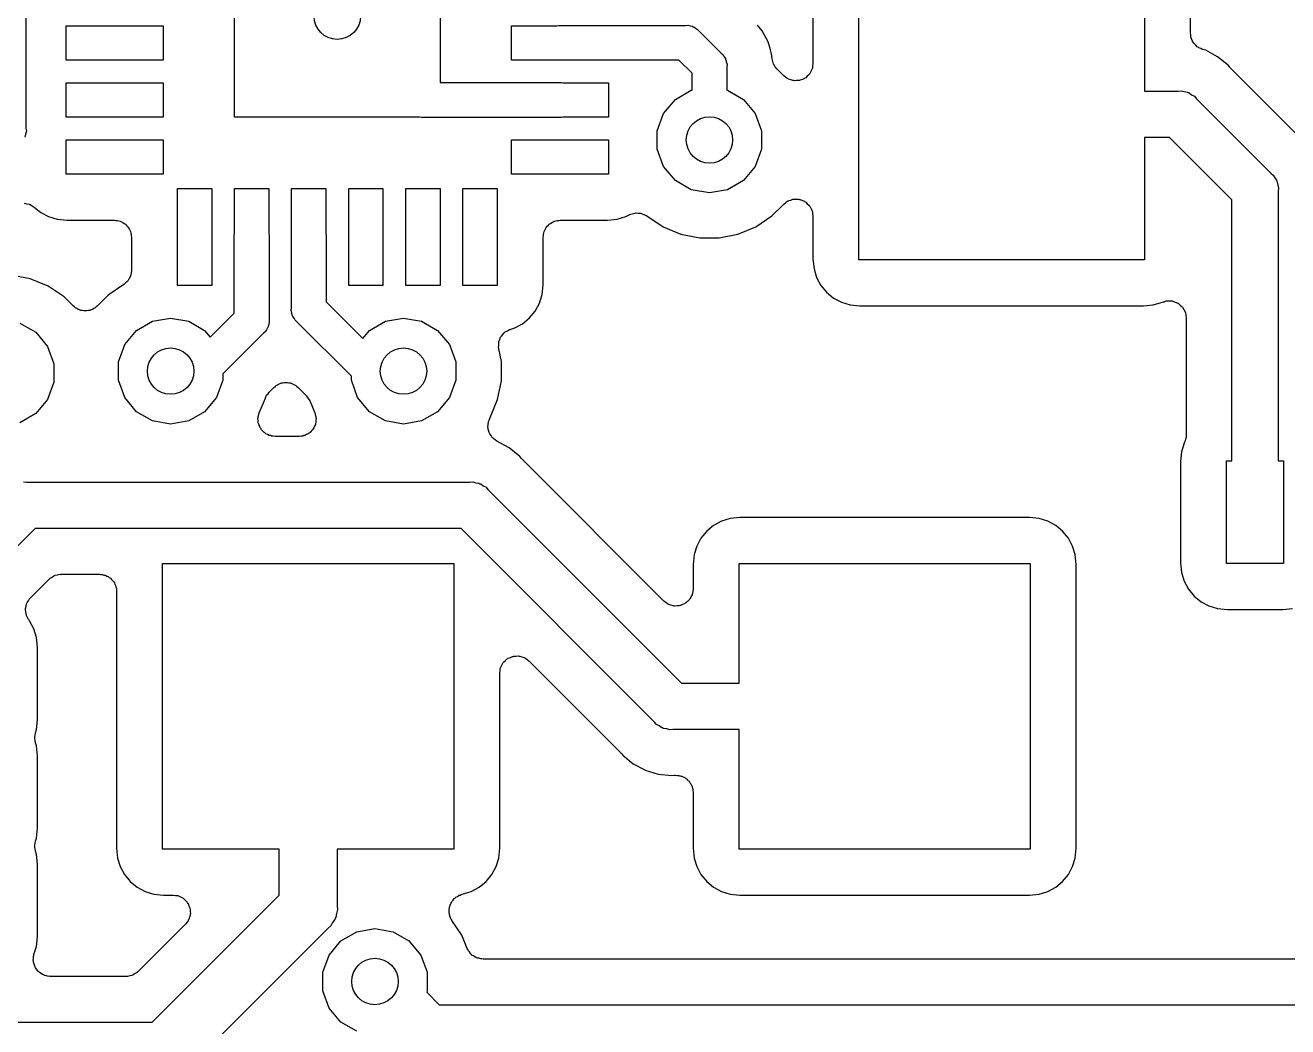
# Model space of a CAD drawing. Extents: x 91 to 190.2, y -113.9 to -59.9.
# Drawn here: x 101.4 to 112.46, y -83.72 to -74.95 of the extents above; entities that cross this region are included whole.
import ezdxf

# ---------------------------------------------------------------- set-up
doc = ezdxf.new("R2010")
doc.units = 0
doc.header["$MEASUREMENT"] = 0
doc.layers.add('BLACK', color=7, linetype='CONTINUOUS')

msp = doc.modelspace()

# ---------------------------------------------------------------- linework, layer by layer
at = {"layer": 'BLACK', "linetype": 'CONTINUOUS'}
for p, q in [((101.403, -71.8989), (101.403, -75.8475)), ((103.23, -75.75), (103.23, -73.95)), ((105.03, -73.95), (105.03, -75.4476)), ((108.297, -74.4574), (108.297, -75.2829)), ((108.7, -77), (108.7, -74.45)), ((111.2, -74.45), (111.2, -75.5218)), ((111.603, -75.013), (111.603, -74.4574)), ((101.755, -75.25), (101.755, -74.95)), ((101.755, -74.95), (102.605, -74.95)), ((102.605, -74.95), (102.605, -75.25)), ((105.655, -75.25), (105.655, -74.95)), ((105.655, -74.95), (106.053, -74.95)), ((106.053, -74.95), (106.067, -74.9476)), ((106.067, -74.9476), (107.18, -74.9476)), ((107.18, -74.9476), (107.2, -74.9458)), ((107.2, -74.9458), (107.22, -74.9511)), ((107.22, -74.9511), (107.24, -74.9546)), ((107.24, -74.9546), (107.245, -74.958)), ((107.245, -74.958), (107.252, -74.9597)), ((107.252, -74.9597), (107.269, -74.9713)), ((107.269, -74.9713), (107.286, -74.9815)), ((107.286, -74.9815), (107.299, -74.9969)), ((107.852, -74.995), (107.811, -74.9452)), ((107.299, -74.9969), (107.493, -75.191)), ((107.903, -75.091), (107.852, -74.995)), ((107.924, -75.1593), (107.903, -75.091)), ((111.606, -75.0299), (111.603, -75.013)), ((111.607, -75.0471), (111.606, -75.0299)), ((111.61, -75.0554), (111.607, -75.0471)), ((111.612, -75.0643), (111.61, -75.0554)), ((111.62, -75.0792), (111.612, -75.0643)), ((111.627, -75.095), (111.62, -75.0792)), ((107.493, -75.191), (107.509, -75.2039)), ((107.509, -75.2039), (107.519, -75.2215)), ((107.934, -75.1951), (107.924, -75.1593)), ((107.939, -75.2382), (107.934, -75.1951)), ((111.633, -75.1016), (111.627, -75.095)), ((111.638, -75.1095), (111.633, -75.1016)), ((111.651, -75.1205), (111.638, -75.1095)), ((111.663, -75.133), (111.651, -75.1205)), ((111.671, -75.1371), (111.663, -75.133)), ((111.678, -75.1429), (111.671, -75.1371)), ((111.694, -75.1488), (111.678, -75.1429)), ((111.709, -75.1566), (111.694, -75.1488)), ((111.737, -75.165), (111.709, -75.1566)), ((111.842, -75.221), (111.737, -75.165)), ((102.605, -75.25), (101.755, -75.25)), ((106.053, -75.25), (105.655, -75.25)), ((106.067, -75.2524), (106.053, -75.25)), ((107.123, -75.2524), (106.067, -75.2524)), ((107.238, -75.3665), (107.123, -75.2524)), ((107.519, -75.2215), (107.53, -75.238)), ((107.53, -75.238), (107.532, -75.2446)), ((107.532, -75.2446), (107.535, -75.2505)), ((107.535, -75.2505), (107.539, -75.2704)), ((107.539, -75.2704), (107.544, -75.2899)), ((107.544, -75.2899), (107.542, -75.3101)), ((107.542, -75.3101), (107.542, -75.5126)), ((107.945, -75.2626), (107.939, -75.2382)), ((107.952, -75.2869), (107.945, -75.2626)), ((107.952, -75.2876), (107.952, -75.2869)), ((107.953, -75.2884), (107.952, -75.2876)), ((107.967, -75.3089), (107.953, -75.2884)), ((107.982, -75.3296), (107.967, -75.3089)), ((108.294, -75.3022), (108.292, -75.3218)), ((108.297, -75.2829), (108.294, -75.3022)), ((111.934, -75.2964), (111.842, -75.221)), ((111.948, -75.3137), (111.934, -75.2964)), ((111.953, -75.3186), (111.948, -75.3137)), ((107.238, -75.5126), (107.238, -75.3665)), ((108.041, -75.389), (107.982, -75.3296)), ((108.057, -75.4002), (108.041, -75.389)), ((108.072, -75.4128), (108.057, -75.4002)), ((108.079, -75.4151), (108.072, -75.4128)), ((108.084, -75.4189), (108.079, -75.4151)), ((108.103, -75.424), (108.084, -75.4189)), ((108.121, -75.4307), (108.103, -75.424)), ((108.204, -75.4196), (108.186, -75.4278)), ((108.222, -75.4128), (108.204, -75.4196)), ((108.227, -75.4086), (108.222, -75.4128)), ((108.233, -75.4058), (108.227, -75.4086)), ((108.247, -75.392), (108.233, -75.4058)), ((108.262, -75.3794), (108.247, -75.392)), ((108.266, -75.3736), (108.262, -75.3794)), ((108.27, -75.369), (108.266, -75.3736)), ((108.278, -75.3512), (108.27, -75.369)), ((108.288, -75.3342), (108.278, -75.3512)), ((108.289, -75.3277), (108.288, -75.3342)), ((108.292, -75.3218), (108.289, -75.3277)), ((111.958, -75.3246), (111.953, -75.3186)), ((112.57, -75.9373), (111.958, -75.3246)), ((101.755, -75.75), (101.755, -75.45)), ((101.755, -75.45), (102.605, -75.45)), ((102.605, -75.45), (102.605, -75.75)), ((105.03, -75.4476), (106.093, -75.4476)), ((106.093, -75.4476), (106.107, -75.45)), ((106.107, -75.45), (106.505, -75.45)), ((106.505, -75.45), (106.505, -75.75)), ((107.092, -75.5944), (107.231, -75.5137)), ((107.231, -75.5137), (107.238, -75.5126)), ((107.542, -75.5126), (107.549, -75.5137)), ((107.549, -75.5137), (107.688, -75.5944)), ((108.128, -75.4307), (108.121, -75.4307)), ((108.134, -75.4324), (108.128, -75.4307)), ((108.154, -75.4307), (108.134, -75.4324)), ((108.173, -75.4307), (108.154, -75.4307)), ((108.18, -75.4284), (108.173, -75.4307)), ((108.186, -75.4278), (108.18, -75.4284)), ((111.2, -75.5218), (111.496, -75.5218)), ((111.496, -75.5218), (111.523, -75.5195)), ((111.523, -75.5195), (111.549, -75.5264)), ((111.549, -75.5264), (111.576, -75.5311)), ((111.576, -75.5311), (111.583, -75.5356)), ((111.583, -75.5356), (111.592, -75.538)), ((106.988, -75.7179), (107.092, -75.5944)), ((107.688, -75.5944), (107.792, -75.7179)), ((111.592, -75.538), (111.614, -75.5535)), ((111.614, -75.5535), (111.638, -75.5669)), ((111.638, -75.5669), (111.655, -75.5876)), ((111.655, -75.5876), (112.307, -76.24)), ((102.605, -75.75), (101.755, -75.75)), ((104.851, -75.75), (103.23, -75.75)), ((104.867, -75.7542), (104.851, -75.75)), ((104.887, -75.7524), (104.867, -75.7542)), ((106.093, -75.7524), (104.887, -75.7524)), ((106.107, -75.75), (106.093, -75.7524)), ((106.505, -75.75), (106.107, -75.75)), ((106.933, -75.8694), (106.988, -75.7179)), ((107.792, -75.7179), (107.847, -75.8694)), ((101.403, -75.8475), (101.406, -75.8744)), ((101.399, -75.9004), (101.394, -75.927)), ((101.406, -75.8744), (101.399, -75.9004)), ((101.755, -76.25), (101.755, -75.95)), ((101.755, -75.95), (102.605, -75.95)), ((102.605, -75.95), (102.605, -76.25)), ((105.655, -76.25), (105.655, -75.95)), ((105.655, -75.95), (106.505, -75.95)), ((106.505, -75.95), (106.505, -76.25)), ((106.933, -76.0306), (106.933, -75.8694)), ((107.847, -75.8694), (107.847, -76.0306)), ((111.421, -75.9282), (111.2, -75.9282)), ((111.2, -75.9282), (111.2, -77)), ((111.967, -76.4742), (111.421, -75.9282)), ((106.988, -76.1821), (106.933, -76.0306)), ((107.847, -76.0306), (107.792, -76.1821)), ((107.092, -76.3056), (106.988, -76.1821)), ((107.792, -76.1821), (107.688, -76.3056)), ((102.605, -76.25), (101.755, -76.25)), ((106.505, -76.25), (105.655, -76.25)), ((107.231, -76.3863), (107.092, -76.3056)), ((107.688, -76.3056), (107.549, -76.3863)), ((112.307, -76.24), (112.328, -76.2574)), ((112.328, -76.2574), (112.342, -76.2807)), ((112.342, -76.2807), (112.357, -76.3028)), ((112.357, -76.3028), (112.359, -76.3116)), ((102.73, -77.225), (102.73, -76.375)), ((102.73, -76.375), (103.03, -76.375)), ((103.03, -76.375), (103.03, -77.225)), ((103.23, -76.7731), (103.23, -76.375)), ((103.23, -76.375), (103.53, -76.375)), ((103.53, -76.375), (103.53, -76.7731)), ((103.73, -76.7731), (103.73, -76.375)), ((103.73, -76.375), (104.03, -76.375)), ((104.03, -76.375), (104.03, -76.7731)), ((104.23, -77.225), (104.23, -76.375)), ((104.23, -76.375), (104.53, -76.375)), ((104.53, -76.375), (104.53, -77.225)), ((104.73, -77.225), (104.73, -76.375)), ((104.73, -76.375), (105.03, -76.375)), ((105.03, -76.375), (105.03, -77.225)), ((105.23, -77.225), (105.23, -76.375)), ((105.23, -76.375), (105.53, -76.375)), ((105.53, -76.375), (105.53, -77.225)), ((107.39, -76.4143), (107.231, -76.3863)), ((107.549, -76.3863), (107.39, -76.4143)), ((112.359, -76.3116), (112.364, -76.3194)), ((112.364, -76.3194), (112.369, -76.346)), ((112.369, -76.346), (112.376, -76.372)), ((112.376, -76.372), (112.373, -76.3989)), ((112.373, -76.3989), (112.373, -78.76)), ((101.388, -76.5042), (101.409, -76.509)), ((101.409, -76.509), (101.43, -76.5125)), ((101.43, -76.5125), (101.434, -76.5149)), ((101.434, -76.5149), (101.439, -76.5161)), ((101.439, -76.5161), (101.457, -76.5276)), ((101.457, -76.5276), (101.475, -76.5381)), ((107.936, -76.6158), (108.041, -76.511)), ((108.041, -76.511), (108.057, -76.4997)), ((108.057, -76.4997), (108.072, -76.4872)), ((108.072, -76.4872), (108.079, -76.4849)), ((108.079, -76.4849), (108.084, -76.4811)), ((108.084, -76.4811), (108.103, -76.476)), ((108.103, -76.476), (108.121, -76.4693)), ((108.121, -76.4693), (108.128, -76.4693)), ((108.128, -76.4693), (108.134, -76.4676)), ((108.134, -76.4676), (108.154, -76.4693)), ((108.154, -76.4693), (108.173, -76.4693)), ((108.173, -76.4693), (108.18, -76.4716)), ((108.18, -76.4716), (108.186, -76.4722)), ((108.186, -76.4722), (108.204, -76.4804)), ((108.204, -76.4804), (108.222, -76.4872)), ((108.222, -76.4872), (108.227, -76.4914)), ((108.227, -76.4914), (108.233, -76.4942)), ((108.233, -76.4942), (108.247, -76.508)), ((108.247, -76.508), (108.262, -76.5206)), ((108.262, -76.5206), (108.266, -76.5264)), ((108.266, -76.5264), (108.27, -76.531)), ((108.27, -76.531), (108.278, -76.5488)), ((111.967, -78.76), (111.967, -76.4742)), ((101.475, -76.5381), (101.532, -76.5842)), ((101.532, -76.5842), (101.601, -76.6213)), ((101.601, -76.6213), (101.677, -76.6442)), ((106.583, -76.6442), (106.659, -76.6213)), ((106.659, -76.6213), (106.687, -76.6064)), ((106.687, -76.6064), (106.689, -76.6056)), ((106.689, -76.6056), (106.691, -76.6042)), ((106.691, -76.6042), (106.714, -76.5975)), ((106.714, -76.5975), (106.736, -76.5902)), ((106.736, -76.5902), (106.739, -76.5903)), ((106.739, -76.5903), (106.741, -76.5896)), ((106.741, -76.5896), (106.765, -76.5911)), ((106.765, -76.5911), (106.788, -76.5919)), ((106.788, -76.5919), (106.791, -76.5928)), ((106.791, -76.5928), (106.793, -76.593)), ((106.793, -76.593), (106.815, -76.6025)), ((106.815, -76.6025), (106.837, -76.6113)), ((106.837, -76.6113), (106.839, -76.613)), ((106.839, -76.613), (106.841, -76.614)), ((106.841, -76.614), (106.984, -76.7096)), ((107.796, -76.7096), (107.936, -76.6158)), ((108.278, -76.5488), (108.288, -76.5658)), ((108.288, -76.5658), (108.289, -76.5723)), ((108.289, -76.5723), (108.292, -76.5782)), ((108.292, -76.5782), (108.294, -76.5978)), ((108.294, -76.5978), (108.297, -76.6171)), ((108.297, -76.6171), (108.297, -76.9926)), ((101.677, -76.6442), (101.762, -76.6527)), ((101.762, -76.6527), (102.177, -76.6527)), ((102.177, -76.6527), (102.19, -76.6549)), ((102.19, -76.6549), (102.203, -76.6549)), ((102.203, -76.6549), (102.216, -76.6594)), ((102.216, -76.6594), (102.229, -76.6617)), ((102.229, -76.6617), (102.24, -76.6683)), ((102.24, -76.6683), (102.252, -76.6728)), ((102.252, -76.6728), (102.262, -76.6812)), ((102.262, -76.6812), (102.274, -76.6878)), ((102.274, -76.6878), (102.282, -76.6978)), ((102.282, -76.6978), (102.292, -76.7062)), ((102.292, -76.7062), (102.299, -76.7176)), ((102.299, -76.7176), (102.307, -76.7277)), ((102.307, -76.7277), (102.312, -76.74)), ((102.312, -76.74), (102.318, -76.7514)), ((102.318, -76.7514), (102.321, -76.7643)), ((105.939, -76.7643), (105.942, -76.7514)), ((105.942, -76.7514), (105.948, -76.74)), ((105.948, -76.74), (105.953, -76.7277)), ((105.953, -76.7277), (105.961, -76.7176)), ((105.961, -76.7176), (105.968, -76.7062)), ((105.968, -76.7062), (105.978, -76.6978)), ((105.978, -76.6978), (105.986, -76.6878)), ((105.986, -76.6878), (105.998, -76.6812)), ((105.998, -76.6812), (106.008, -76.6728)), ((106.008, -76.6728), (106.02, -76.6683)), ((106.02, -76.6683), (106.031, -76.6617)), ((106.031, -76.6617), (106.044, -76.6594)), ((106.044, -76.6594), (106.057, -76.6549)), ((106.057, -76.6549), (106.07, -76.6549)), ((106.07, -76.6549), (106.083, -76.6527)), ((106.083, -76.6527), (106.498, -76.6527)), ((106.498, -76.6527), (106.583, -76.6442)), ((106.984, -76.7096), (107.14, -76.7743)), ((107.64, -76.7743), (107.796, -76.7096)), ((102.321, -76.7643), (102.325, -76.7766)), ((102.325, -76.7766), (102.325, -76.7897)), ((102.325, -76.7897), (102.327, -76.8027)), ((102.327, -76.8027), (102.327, -77.0922)), ((103.228, -76.7867), (103.23, -76.7731)), ((103.228, -77.4667), (103.228, -76.7867)), ((103.53, -76.7731), (103.532, -76.7867)), ((103.532, -76.7867), (103.532, -77.5231)), ((103.728, -76.7867), (103.73, -76.7731)), ((103.728, -77.4235), (103.728, -76.7867)), ((104.03, -76.7731), (104.032, -76.7867)), ((104.032, -76.7867), (104.032, -77.367)), ((105.933, -76.8027), (105.935, -76.7897)), ((105.933, -77.2176), (105.933, -76.8027)), ((105.935, -76.7766), (105.939, -76.7643)), ((105.935, -76.7897), (105.935, -76.7766)), ((107.14, -76.7743), (107.306, -76.8072)), ((107.306, -76.8072), (107.474, -76.8072)), ((107.474, -76.8072), (107.64, -76.7743)), ((108.297, -76.9926), (108.306, -77.0784)), ((108.306, -77.0784), (108.329, -77.1538)), ((111.2, -77), (108.7, -77)), ((101.44, -77.1657), (101.274, -77.1328)), ((101.596, -77.2304), (101.44, -77.1657)), ((102.292, -77.1887), (102.276, -77.2023)), ((102.295, -77.1844), (102.292, -77.1887)), ((102.298, -77.1809), (102.295, -77.1844)), ((102.308, -77.1619), (102.298, -77.1809)), ((102.318, -77.1435), (102.308, -77.1619)), ((102.319, -77.1387), (102.318, -77.1435)), ((102.321, -77.1342), (102.319, -77.1387)), ((102.324, -77.1131), (102.321, -77.1342)), ((102.327, -77.0922), (102.324, -77.1131)), ((108.329, -77.1538), (108.366, -77.2233)), ((101.736, -77.3242), (101.596, -77.2304)), ((102.261, -77.217), (102.124, -77.3086)), ((102.276, -77.2023), (102.261, -77.217)), ((103.03, -77.225), (102.73, -77.225)), ((104.53, -77.225), (104.23, -77.225)), ((105.03, -77.225), (104.73, -77.225)), ((105.53, -77.225), (105.23, -77.225)), ((105.901, -77.3788), (105.924, -77.3034)), ((105.924, -77.3034), (105.933, -77.2176)), ((108.366, -77.2233), (108.416, -77.2842)), ((108.416, -77.2842), (108.477, -77.3342)), ((101.816, -77.4039), (101.736, -77.3242)), ((101.827, -77.4114), (101.816, -77.4039)), ((101.836, -77.4207), (101.827, -77.4114)), ((102.018, -77.4114), (102.008, -77.4207)), ((102.028, -77.4039), (102.018, -77.4114)), ((102.124, -77.3086), (102.028, -77.4039)), ((104.032, -77.367), (104.353, -77.688)), ((105.864, -77.4483), (105.901, -77.3788)), ((108.477, -77.3342), (108.546, -77.3713)), ((108.546, -77.3713), (108.622, -77.3942)), ((108.622, -77.3942), (108.707, -77.4027)), ((108.707, -77.4027), (111.193, -77.4027)), ((111.193, -77.4027), (111.278, -77.3942)), ((111.278, -77.3942), (111.368, -77.3671)), ((111.368, -77.3671), (111.373, -77.3664)), ((111.373, -77.3664), (111.391, -77.36)), ((111.391, -77.36), (111.393, -77.36)), ((111.393, -77.36), (111.396, -77.3593)), ((111.396, -77.3593), (111.419, -77.36)), ((111.419, -77.36), (111.443, -77.36)), ((111.443, -77.36), (111.445, -77.3609)), ((111.445, -77.3609), (111.448, -77.361)), ((111.448, -77.361), (111.47, -77.3698)), ((111.47, -77.3698), (111.492, -77.3779)), ((111.492, -77.3779), (111.494, -77.3795)), ((111.494, -77.3795), (111.496, -77.3804)), ((111.496, -77.3804), (111.514, -77.3961)), ((111.514, -77.3961), (111.532, -77.4113)), ((111.532, -77.4113), (111.533, -77.4135)), ((111.533, -77.4135), (111.535, -77.4152)), ((111.535, -77.4152), (111.546, -77.436)), ((101.848, -77.4262), (101.836, -77.4207)), ((101.859, -77.4338), (101.848, -77.4262)), ((101.871, -77.4371), (101.859, -77.4338)), ((101.883, -77.4427), (101.871, -77.4371)), ((101.896, -77.4438), (101.883, -77.4427)), ((101.909, -77.4472), (101.896, -77.4438)), ((101.922, -77.4461), (101.909, -77.4472)), ((101.935, -77.4472), (101.922, -77.4461)), ((101.948, -77.4438), (101.935, -77.4472)), ((101.961, -77.4427), (101.948, -77.4438)), ((101.973, -77.4371), (101.961, -77.4427)), ((101.986, -77.4338), (101.973, -77.4371)), ((101.996, -77.4262), (101.986, -77.4338)), ((102.008, -77.4207), (101.996, -77.4262)), ((102.511, -77.5381), (102.67, -77.5101)), ((102.67, -77.5101), (102.829, -77.5381)), ((103.017, -77.677), (103.228, -77.4667)), ((103.532, -77.5231), (103.534, -77.5433)), ((103.726, -77.4436), (103.728, -77.4235)), ((103.731, -77.4631), (103.726, -77.4436)), ((103.735, -77.483), (103.731, -77.4631)), ((103.738, -77.4889), (103.735, -77.483)), ((103.74, -77.4955), (103.738, -77.4889)), ((103.751, -77.5121), (103.74, -77.4955)), ((103.761, -77.5296), (103.751, -77.5121)), ((104.551, -77.5381), (104.71, -77.5101)), ((104.71, -77.5101), (104.869, -77.5381)), ((105.753, -77.5592), (105.814, -77.5092)), ((105.814, -77.5092), (105.864, -77.4483)), ((111.546, -77.436), (111.558, -77.4565)), ((111.558, -77.4565), (111.558, -77.4589)), ((111.558, -77.4589), (111.559, -77.4611)), ((111.559, -77.4611), (111.563, -77.4845)), ((111.563, -77.4845), (111.567, -77.5078)), ((111.567, -77.5078), (111.567, -78.5347)), ((101.349, -77.5537), (101.488, -77.6344)), ((101.488, -77.6344), (101.592, -77.7579)), ((102.268, -77.7423), (102.372, -77.6188)), ((102.372, -77.6188), (102.511, -77.5381)), ((102.829, -77.5381), (102.968, -77.6188)), ((102.968, -77.6188), (103.017, -77.677)), ((103.499, -77.6293), (103.483, -77.6423)), ((103.509, -77.6118), (103.499, -77.6293)), ((103.52, -77.5952), (103.509, -77.6118)), ((103.522, -77.5886), (103.52, -77.5952)), ((103.525, -77.5827), (103.522, -77.5886)), ((103.529, -77.5628), (103.525, -77.5827)), ((103.534, -77.5433), (103.529, -77.5628)), ((103.777, -77.5426), (103.761, -77.5296)), ((104.253, -78.0184), (103.777, -77.5426)), ((104.353, -77.688), (104.412, -77.6188)), ((104.412, -77.6188), (104.551, -77.5381)), ((104.869, -77.5381), (105.008, -77.6188)), ((105.008, -77.6188), (105.112, -77.7423)), ((105.593, -77.6377), (105.598, -77.6347)), ((105.598, -77.6347), (105.602, -77.6305)), ((105.602, -77.6305), (105.621, -77.6213)), ((105.621, -77.6213), (105.638, -77.6107)), ((105.638, -77.6107), (105.644, -77.6096)), ((105.644, -77.6096), (105.649, -77.6069)), ((105.649, -77.6069), (105.684, -77.5963)), ((105.684, -77.5963), (105.753, -77.5592)), ((102.213, -77.8938), (102.268, -77.7423)), ((103.483, -77.6423), (103.127, -77.9981)), ((105.112, -77.7423), (105.167, -77.8938)), ((105.543, -77.7684), (105.545, -77.7481)), ((105.544, -77.7277), (105.546, -77.7222)), ((105.545, -77.7481), (105.544, -77.7277)), ((105.546, -77.7164), (105.554, -77.6977)), ((105.546, -77.7222), (105.546, -77.7164)), ((105.554, -77.6977), (105.561, -77.6783)), ((105.561, -77.6783), (105.564, -77.6738)), ((105.564, -77.6738), (105.567, -77.6685)), ((105.567, -77.6685), (105.581, -77.6536)), ((105.581, -77.6536), (105.593, -77.6377)), ((101.592, -77.7579), (101.647, -77.9094)), ((105.545, -77.774), (105.543, -77.7684)), ((105.545, -77.7798), (105.545, -77.774)), ((105.567, -77.89), (105.545, -77.7798)), ((101.647, -77.9094), (101.647, -78.0706)), ((102.213, -78.055), (102.213, -77.8938)), ((105.167, -77.8938), (105.167, -78.055)), ((105.567, -78.0588), (105.567, -77.89)), ((101.647, -78.0706), (101.592, -78.2221)), ((102.268, -78.2065), (102.213, -78.055)), ((103.127, -78.055), (103.072, -78.2065)), ((103.127, -77.9981), (103.127, -78.055)), ((103.629, -78.084), (103.641, -78.0784)), ((103.641, -78.0784), (103.654, -78.0773)), ((103.654, -78.0773), (103.667, -78.0739)), ((103.667, -78.0739), (103.68, -78.075)), ((103.68, -78.075), (103.693, -78.0739)), ((103.693, -78.0739), (103.706, -78.0773)), ((103.706, -78.0773), (103.719, -78.0784)), ((103.719, -78.0784), (103.731, -78.084)), ((104.253, -78.055), (104.253, -78.0184)), ((104.308, -78.2065), (104.253, -78.055)), ((105.167, -78.055), (105.112, -78.2065)), ((105.534, -78.2244), (105.567, -78.0588)), ((103.508, -78.1936), (103.511, -78.1859)), ((103.511, -78.1859), (103.523, -78.1724)), ((103.523, -78.1724), (103.533, -78.1577)), ((103.533, -78.1577), (103.574, -78.1172)), ((103.574, -78.1172), (103.585, -78.1097)), ((103.585, -78.1097), (103.594, -78.1004)), ((103.594, -78.1004), (103.606, -78.0949)), ((103.606, -78.0949), (103.616, -78.0874)), ((103.616, -78.0874), (103.629, -78.084)), ((103.731, -78.084), (103.743, -78.0874)), ((103.743, -78.0874), (103.754, -78.0949)), ((103.754, -78.0949), (103.766, -78.1004)), ((103.766, -78.1004), (103.775, -78.1097)), ((103.775, -78.1097), (103.786, -78.1172)), ((103.786, -78.1172), (103.859, -78.1908)), ((101.592, -78.2221), (101.488, -78.3456)), ((102.372, -78.33), (102.268, -78.2065)), ((103.072, -78.2065), (102.968, -78.33)), ((103.447, -78.3394), (103.5, -78.2108)), ((103.5, -78.2108), (103.501, -78.2088)), ((103.501, -78.2088), (103.503, -78.2004)), ((103.503, -78.2004), (103.508, -78.1936)), ((103.859, -78.1908), (103.861, -78.1935)), ((103.861, -78.1935), (103.864, -78.1955)), ((103.864, -78.1955), (103.876, -78.2147)), ((103.876, -78.2147), (103.889, -78.2334)), ((103.889, -78.2334), (103.89, -78.2366)), ((103.89, -78.2366), (103.892, -78.2394)), ((103.892, -78.2394), (103.933, -78.3394)), ((104.412, -78.33), (104.308, -78.2065)), ((105.112, -78.2065), (105.008, -78.33)), ((105.464, -78.3941), (105.534, -78.2244)), ((101.488, -78.3456), (101.349, -78.4263)), ((102.511, -78.4107), (102.372, -78.33)), ((102.67, -78.4387), (102.511, -78.4107)), ((102.829, -78.4107), (102.67, -78.4387)), ((102.968, -78.33), (102.829, -78.4107)), ((103.435, -78.3903), (103.438, -78.3806)), ((103.438, -78.4065), (103.435, -78.3903)), ((103.438, -78.3708), (103.443, -78.3554)), ((103.438, -78.3806), (103.438, -78.3708)), ((103.438, -78.4228), (103.438, -78.4065)), ((103.443, -78.3554), (103.447, -78.3394)), ((103.933, -78.3394), (103.937, -78.3554)), ((103.937, -78.3554), (103.942, -78.3708)), ((103.942, -78.3708), (103.942, -78.3806)), ((103.942, -78.3806), (103.945, -78.3903)), ((103.945, -78.3903), (103.942, -78.4065)), ((103.942, -78.4065), (103.942, -78.4228)), ((104.551, -78.4107), (104.412, -78.33)), ((104.71, -78.4387), (104.551, -78.4107)), ((104.869, -78.4107), (104.71, -78.4387)), ((105.008, -78.33), (104.869, -78.4107)), ((105.456, -78.4151), (105.457, -78.4094)), ((105.457, -78.4094), (105.463, -78.3978)), ((105.463, -78.3978), (105.464, -78.3941)), ((103.441, -78.4321), (103.438, -78.4228)), ((103.442, -78.4419), (103.441, -78.4321)), ((103.45, -78.4564), (103.442, -78.4419)), ((103.455, -78.4718), (103.45, -78.4564)), ((103.462, -78.4794), (103.455, -78.4718)), ((103.466, -78.4881), (103.462, -78.4794)), ((103.478, -78.4992), (103.466, -78.4881)), ((103.489, -78.5117), (103.478, -78.4992)), ((103.497, -78.5166), (103.489, -78.5117)), ((103.505, -78.5233), (103.497, -78.5166)), ((103.883, -78.5166), (103.875, -78.5233)), ((103.891, -78.5117), (103.883, -78.5166)), ((103.902, -78.4992), (103.891, -78.5117)), ((103.914, -78.4881), (103.902, -78.4992)), ((103.918, -78.4794), (103.914, -78.4881)), ((103.925, -78.4718), (103.918, -78.4794)), ((103.93, -78.4564), (103.925, -78.4718)), ((103.938, -78.4419), (103.93, -78.4564)), ((103.939, -78.4321), (103.938, -78.4419)), ((103.942, -78.4228), (103.939, -78.4321)), ((105.45, -78.461), (105.452, -78.4408)), ((105.451, -78.4666), (105.45, -78.461)), ((105.45, -78.4724), (105.451, -78.4666)), ((105.456, -78.492), (105.45, -78.4724)), ((105.452, -78.4408), (105.454, -78.4204)), ((105.454, -78.4204), (105.456, -78.4151)), ((105.46, -78.5119), (105.456, -78.492)), ((105.463, -78.5168), (105.46, -78.5119)), ((105.465, -78.5224), (105.463, -78.5168)), ((105.477, -78.5388), (105.465, -78.5224)), ((103.52, -78.5296), (103.505, -78.5233)), ((103.534, -78.5378), (103.52, -78.5296)), ((103.544, -78.5395), (103.534, -78.5378)), ((103.553, -78.5432), (103.544, -78.5395)), ((103.569, -78.544), (103.553, -78.5432)), ((103.585, -78.5468), (103.569, -78.544)), ((103.795, -78.5468), (103.585, -78.5468)), ((103.811, -78.544), (103.795, -78.5468)), ((103.827, -78.5432), (103.811, -78.544)), ((103.836, -78.5395), (103.827, -78.5432)), ((103.846, -78.5378), (103.836, -78.5395)), ((103.86, -78.5296), (103.846, -78.5378)), ((103.875, -78.5233), (103.86, -78.5296)), ((105.488, -78.5562), (105.477, -78.5388)), ((105.492, -78.5597), (105.488, -78.5562)), ((105.496, -78.5644), (105.492, -78.5597)), ((105.513, -78.5757), (105.496, -78.5644)), ((105.529, -78.5883), (105.513, -78.5757)), ((105.637, -78.646), (105.529, -78.5883)), ((111.549, -78.6062), (111.526, -78.6816)), ((111.552, -78.5952), (111.549, -78.6054)), ((111.549, -78.6054), (111.549, -78.6062)), ((111.558, -78.586), (111.552, -78.5952)), ((111.56, -78.5707), (111.558, -78.586)), ((111.565, -78.5559), (111.56, -78.5707)), ((111.567, -78.5347), (111.565, -78.5452)), ((111.565, -78.5452), (111.565, -78.5559)), ((105.729, -78.7214), (105.637, -78.646)), ((105.743, -78.7387), (105.729, -78.7214)), ((105.748, -78.7436), (105.743, -78.7387)), ((105.753, -78.7496), (105.748, -78.7436)), ((111.526, -78.6816), (111.517, -78.7674)), ((106.991, -79.9882), (105.753, -78.7496)), ((111.517, -78.7674), (111.517, -79.6526)), ((111.92, -79.66), (111.92, -78.76)), ((111.92, -78.76), (111.967, -78.76)), ((112.373, -78.76), (112.42, -78.76)), ((112.42, -78.76), (112.42, -79.66)), ((101.381, -78.9445), (101.407, -78.9468)), ((101.407, -78.9468), (105.291, -78.9468)), ((105.291, -78.9468), (105.318, -78.9445)), ((105.318, -78.9445), (105.344, -78.9514)), ((105.344, -78.9514), (105.371, -78.9561)), ((105.371, -78.9561), (105.378, -78.9606)), ((105.378, -78.9606), (105.387, -78.963)), ((105.387, -78.963), (105.409, -78.9785)), ((105.409, -78.9785), (105.433, -78.9919)), ((105.433, -78.9919), (105.45, -79.0126)), ((105.45, -79.0126), (107.144, -80.7068)), ((107.496, -79.2887), (107.427, -79.3258)), ((107.572, -79.2658), (107.496, -79.2887)), ((107.657, -79.2573), (107.572, -79.2658)), ((110.193, -79.2573), (107.657, -79.2573)), ((110.278, -79.2658), (110.193, -79.2573)), ((110.354, -79.2887), (110.278, -79.2658)), ((110.423, -79.3258), (110.354, -79.2887)), ((101.483, -79.3532), (100.773, -80.0628)), ((105.216, -79.3532), (101.483, -79.3532)), ((106.91, -81.0474), (105.216, -79.3532)), ((107.366, -79.3758), (107.316, -79.4367)), ((107.427, -79.3258), (107.366, -79.3758)), ((110.484, -79.3758), (110.423, -79.3258)), ((110.534, -79.4367), (110.484, -79.3758)), ((107.279, -79.5062), (107.256, -79.5816)), ((107.316, -79.4367), (107.279, -79.5062)), ((110.571, -79.5062), (110.534, -79.4367)), ((110.594, -79.5816), (110.571, -79.5062)), ((107.256, -79.5816), (107.247, -79.6674)), ((110.603, -79.6674), (110.594, -79.5816)), ((102.6, -82.16), (102.6, -79.66)), ((102.6, -79.66), (105.15, -79.66)), ((105.15, -79.66), (105.15, -82.16)), ((107.247, -79.6674), (107.247, -79.8822)), ((107.65, -80.7068), (107.65, -79.66)), ((107.65, -79.66), (110.2, -79.66)), ((110.2, -79.66), (110.2, -82.16)), ((110.603, -82.1526), (110.603, -79.6674)), ((111.517, -79.6526), (111.526, -79.7384)), ((111.526, -79.7384), (111.549, -79.8138)), ((112.42, -79.66), (111.92, -79.66)), ((101.443, -79.9589), (101.605, -79.7971)), ((101.605, -79.7971), (101.61, -79.7933)), ((101.61, -79.7933), (101.614, -79.7883)), ((101.614, -79.7883), (101.631, -79.7785)), ((101.631, -79.7785), (101.647, -79.7673)), ((101.647, -79.7673), (101.654, -79.7655)), ((101.654, -79.7655), (101.659, -79.7622)), ((101.659, -79.7622), (101.679, -79.7588)), ((101.679, -79.7588), (101.698, -79.7538)), ((101.698, -79.7538), (101.704, -79.7543)), ((101.704, -79.7543), (101.711, -79.7532)), ((101.711, -79.7532), (102.047, -79.7532)), ((102.047, -79.7532), (102.06, -79.7555)), ((102.06, -79.7555), (102.073, -79.7555)), ((102.073, -79.7555), (102.086, -79.76)), ((102.086, -79.76), (102.099, -79.7622)), ((102.099, -79.7622), (102.11, -79.7688)), ((102.11, -79.7688), (102.122, -79.7733)), ((102.122, -79.7733), (102.132, -79.7817)), ((102.132, -79.7817), (102.144, -79.7883)), ((102.144, -79.7883), (102.152, -79.7983)), ((102.152, -79.7983), (102.162, -79.8068)), ((102.162, -79.8068), (102.169, -79.8181)), ((102.169, -79.8181), (102.177, -79.8282)), ((102.177, -79.8282), (102.182, -79.8405)), ((102.182, -79.8405), (102.188, -79.8519)), ((111.549, -79.8138), (111.586, -79.8833)), ((101.439, -79.9636), (101.443, -79.9589)), ((102.188, -79.8519), (102.191, -79.8648)), ((102.191, -79.8648), (102.195, -79.8772)), ((102.195, -79.8772), (102.195, -79.8903)), ((102.195, -79.8903), (102.197, -79.9032)), ((102.197, -79.9032), (102.197, -82.1526)), ((107.228, -79.9504), (107.22, -79.9682)), ((107.238, -79.9335), (107.228, -79.9504)), ((107.239, -79.927), (107.238, -79.9335)), ((107.242, -79.921), (107.239, -79.927)), ((107.244, -79.9015), (107.242, -79.921)), ((107.247, -79.8822), (107.244, -79.9015)), ((111.586, -79.8833), (111.636, -79.9442)), ((111.636, -79.9442), (111.697, -79.9942)), ((101.399, -80.0519), (101.405, -80.0322)), ((101.4, -80.0576), (101.399, -80.0519)), ((101.399, -80.0633), (101.4, -80.0576)), ((101.402, -80.0834), (101.399, -80.0633)), ((101.405, -80.0322), (101.408, -80.0121)), ((101.408, -80.0121), (101.411, -80.0071)), ((101.411, -80.0071), (101.413, -80.0016)), ((101.413, -80.0016), (101.425, -79.9848)), ((101.425, -79.9848), (101.435, -79.9673)), ((101.435, -79.9673), (101.439, -79.9636)), ((107.007, -79.9995), (106.991, -79.9882)), ((107.022, -80.0121), (107.007, -79.9995)), ((107.029, -80.0143), (107.022, -80.0121)), ((107.034, -80.0181), (107.029, -80.0143)), ((107.053, -80.0232), (107.034, -80.0181)), ((107.071, -80.0299), (107.053, -80.0232)), ((107.078, -80.0299), (107.071, -80.0299)), ((107.084, -80.0316), (107.078, -80.0299)), ((107.104, -80.0299), (107.084, -80.0316)), ((107.123, -80.0299), (107.104, -80.0299)), ((107.13, -80.0276), (107.123, -80.0299)), ((107.136, -80.027), (107.13, -80.0276)), ((107.154, -80.0188), (107.136, -80.027)), ((107.172, -80.0121), (107.154, -80.0188)), ((107.177, -80.0078), (107.172, -80.0121)), ((107.183, -80.005), (107.177, -80.0078)), ((107.197, -79.9912), (107.183, -80.005)), ((107.212, -79.9786), (107.197, -79.9912)), ((107.216, -79.9729), (107.212, -79.9786)), ((107.22, -79.9682), (107.216, -79.9729)), ((111.697, -79.9942), (111.766, -80.0313)), ((111.766, -80.0313), (111.842, -80.0542)), ((111.842, -80.0542), (111.927, -80.0627)), ((111.927, -80.0627), (112.413, -80.0627)), ((112.413, -80.0627), (112.498, -80.0542)), ((101.404, -80.1038), (101.402, -80.0834)), ((101.406, -80.109), (101.404, -80.1038)), ((101.407, -80.1147), (101.406, -80.109)), ((101.417, -80.1325), (101.407, -80.1147)), ((101.426, -80.151), (101.417, -80.1325)), ((101.43, -80.1551), (101.426, -80.151)), ((101.433, -80.1601), (101.43, -80.1551)), ((101.434, -80.1617), (101.433, -80.1601)), ((101.471, -80.2312), (101.434, -80.1617)), ((101.494, -80.3066), (101.471, -80.2312)), ((101.503, -80.3924), (101.494, -80.3066)), ((101.503, -81.0276), (101.503, -80.3924)), ((105.588, -80.5214), (105.603, -80.5088)), ((105.603, -80.5088), (105.617, -80.495)), ((105.617, -80.495), (105.623, -80.4922)), ((105.623, -80.4922), (105.628, -80.4879)), ((105.628, -80.4879), (105.646, -80.4812)), ((105.646, -80.4812), (105.664, -80.473)), ((105.664, -80.473), (105.67, -80.4724)), ((105.67, -80.4724), (105.677, -80.4701)), ((105.677, -80.4701), (105.696, -80.4701)), ((105.696, -80.4701), (105.716, -80.4684)), ((105.716, -80.4684), (105.722, -80.4701)), ((105.722, -80.4701), (105.729, -80.4701)), ((105.729, -80.4701), (105.747, -80.4768)), ((105.747, -80.4768), (105.766, -80.4819)), ((105.766, -80.4819), (105.771, -80.4857)), ((105.771, -80.4857), (105.778, -80.4879)), ((105.778, -80.4879), (105.793, -80.5005)), ((105.793, -80.5005), (105.809, -80.5118)), ((105.809, -80.5118), (106.607, -81.3104)), ((105.553, -80.6178), (105.556, -80.5985)), ((105.553, -82.1526), (105.553, -80.6178)), ((105.556, -80.5985), (105.558, -80.579)), ((105.558, -80.579), (105.561, -80.573)), ((105.561, -80.573), (105.562, -80.5665)), ((105.562, -80.5665), (105.572, -80.5496)), ((105.572, -80.5496), (105.58, -80.5318)), ((105.58, -80.5318), (105.584, -80.5271)), ((105.584, -80.5271), (105.588, -80.5214)), ((107.144, -80.7068), (107.65, -80.7068)), ((101.494, -81.1134), (101.503, -81.0276)), ((106.927, -81.0681), (106.91, -81.0474)), ((101.479, -81.1768), (101.484, -81.1593)), ((101.484, -81.1593), (101.486, -81.1415)), ((101.486, -81.1415), (101.494, -81.1134)), ((106.951, -81.0815), (106.927, -81.0681)), ((106.973, -81.097), (106.951, -81.0815)), ((106.982, -81.0994), (106.973, -81.097)), ((106.989, -81.1039), (106.982, -81.0994)), ((107.016, -81.1086), (106.989, -81.1039)), ((107.042, -81.1155), (107.016, -81.1086)), ((107.069, -81.1132), (107.042, -81.1155)), ((107.65, -81.1132), (107.069, -81.1132)), ((107.65, -82.16), (107.65, -81.1132)), ((101.48, -81.185), (101.479, -81.1768)), ((101.479, -81.1932), (101.48, -81.185)), ((101.484, -81.2107), (101.479, -81.1932)), ((101.486, -81.2285), (101.484, -81.2107)), ((101.494, -81.2566), (101.486, -81.2285)), ((101.503, -81.3424), (101.494, -81.2566)), ((101.503, -81.9776), (101.503, -81.3424)), ((106.607, -81.3104), (106.612, -81.3164)), ((106.612, -81.3164), (106.617, -81.3213)), ((106.617, -81.3213), (106.631, -81.3386)), ((106.631, -81.3386), (106.723, -81.414)), ((106.723, -81.414), (106.823, -81.4672)), ((106.823, -81.4672), (106.828, -81.47)), ((106.828, -81.47), (106.942, -81.5045)), ((106.942, -81.5045), (107.06, -81.5161)), ((107.06, -81.5161), (107.082, -81.5139)), ((107.082, -81.5139), (107.09, -81.5145)), ((107.09, -81.5145), (107.097, -81.5132)), ((107.097, -81.5132), (107.097, -81.5132)), ((107.097, -81.5132), (107.11, -81.5155)), ((107.11, -81.5155), (107.123, -81.5155)), ((107.123, -81.5155), (107.129, -81.5175)), ((107.129, -81.5175), (107.134, -81.5179)), ((107.134, -81.5179), (107.141, -81.5209)), ((107.141, -81.5209), (107.149, -81.5222)), ((107.149, -81.5222), (107.16, -81.5288)), ((107.16, -81.5288), (107.172, -81.5333)), ((107.172, -81.5333), (107.177, -81.5373)), ((107.177, -81.5373), (107.182, -81.5394)), ((107.182, -81.5394), (107.186, -81.5441)), ((107.186, -81.5441), (107.194, -81.5483)), ((107.194, -81.5483), (107.202, -81.5583)), ((107.202, -81.5583), (107.212, -81.5668)), ((107.212, -81.5668), (107.216, -81.5726)), ((107.216, -81.5726), (107.219, -81.5758)), ((107.219, -81.5758), (107.222, -81.5816)), ((107.222, -81.5816), (107.227, -81.5882)), ((107.227, -81.5882), (107.232, -81.6005)), ((107.232, -81.6005), (107.238, -81.6119)), ((107.238, -81.6119), (107.239, -81.6187)), ((107.239, -81.6187), (107.241, -81.6228)), ((107.241, -81.6228), (107.242, -81.6289)), ((107.242, -81.6289), (107.245, -81.6372)), ((107.245, -81.6372), (107.245, -81.6503)), ((107.245, -81.6503), (107.247, -81.6632)), ((107.247, -81.6632), (107.247, -82.1526)), ((101.494, -82.0634), (101.503, -81.9776)), ((101.479, -82.1268), (101.484, -82.1093)), ((101.48, -82.135), (101.479, -82.1268)), ((101.479, -82.1432), (101.48, -82.135)), ((101.484, -82.1607), (101.479, -82.1432)), ((101.484, -82.1093), (101.486, -82.0915)), ((101.486, -82.1785), (101.484, -82.1607)), ((101.486, -82.0915), (101.494, -82.0634)), ((102.197, -82.1526), (102.206, -82.2384)), ((103.621, -82.16), (102.6, -82.16)), ((103.621, -82.5628), (103.621, -82.16)), ((105.15, -82.16), (104.129, -82.16)), ((104.129, -82.16), (104.129, -82.6569)), ((105.544, -82.2384), (105.553, -82.1526)), ((107.247, -82.1526), (107.256, -82.2384)), ((110.2, -82.16), (107.65, -82.16)), ((110.594, -82.2384), (110.603, -82.1526)), ((101.494, -82.2066), (101.486, -82.1785)), ((101.503, -82.2924), (101.494, -82.2066)), ((102.206, -82.2384), (102.229, -82.3138)), ((105.521, -82.3138), (105.544, -82.2384)), ((107.256, -82.2384), (107.279, -82.3138)), ((110.571, -82.3138), (110.594, -82.2384)), ((101.503, -82.9276), (101.503, -82.2924)), ((102.229, -82.3138), (102.266, -82.3833)), ((102.266, -82.3833), (102.316, -82.4442)), ((105.434, -82.4442), (105.484, -82.3833)), ((105.484, -82.3833), (105.521, -82.3138)), ((107.279, -82.3138), (107.316, -82.3833)), ((107.316, -82.3833), (107.366, -82.4442)), ((110.484, -82.4442), (110.534, -82.3833)), ((110.534, -82.3833), (110.571, -82.3138)), ((102.316, -82.4442), (102.377, -82.4942)), ((102.377, -82.4942), (102.446, -82.5313)), ((105.304, -82.5313), (105.373, -82.4942)), ((105.373, -82.4942), (105.434, -82.4442)), ((107.366, -82.4442), (107.427, -82.4942)), ((107.427, -82.4942), (107.496, -82.5313)), ((110.354, -82.5313), (110.423, -82.4942)), ((110.423, -82.4942), (110.484, -82.4442)), ((102.446, -82.5313), (102.522, -82.5542)), ((102.508, -83.676), (103.621, -82.5628)), ((102.522, -82.5542), (102.607, -82.5627)), ((102.607, -82.5627), (102.693, -82.5627)), ((102.693, -82.5627), (102.713, -82.5661)), ((102.713, -82.5661), (102.732, -82.5678)), ((102.732, -82.5678), (102.738, -82.5706)), ((102.738, -82.5706), (102.745, -82.5717)), ((102.745, -82.5717), (102.762, -82.5815)), ((102.762, -82.5815), (102.779, -82.5898)), ((102.779, -82.5898), (102.784, -82.5945)), ((102.784, -82.5945), (102.79, -82.5978)), ((102.79, -82.5978), (102.802, -82.6128)), ((102.802, -82.6128), (102.816, -82.6266)), ((105.133, -82.6199), (105.144, -82.6074)), ((105.144, -82.6074), (105.155, -82.5935)), ((105.155, -82.5935), (105.162, -82.5885)), ((105.162, -82.5885), (105.168, -82.5819)), ((105.168, -82.5819), (105.184, -82.5741)), ((105.184, -82.5741), (105.198, -82.5646)), ((105.198, -82.5646), (105.207, -82.5624)), ((105.207, -82.5624), (105.215, -82.5583)), ((105.215, -82.5583), (105.304, -82.5313)), ((107.496, -82.5313), (107.572, -82.5542)), ((107.572, -82.5542), (107.657, -82.5627)), ((107.657, -82.5627), (110.193, -82.5627)), ((110.193, -82.5627), (110.278, -82.5542)), ((110.278, -82.5542), (110.354, -82.5313)), ((102.816, -82.6266), (102.819, -82.6326)), ((102.819, -82.6326), (102.823, -82.6377)), ((102.823, -82.6377), (102.83, -82.6561)), ((102.83, -82.6561), (102.838, -82.6738)), ((102.838, -82.6738), (102.839, -82.6804)), ((102.839, -82.6804), (102.841, -82.6866)), ((102.841, -82.6866), (102.841, -82.7062)), ((102.841, -82.7062), (102.843, -82.7257)), ((104.123, -82.723), (104.117, -82.7562)), ((104.132, -82.6905), (104.123, -82.723)), ((104.129, -82.6569), (104.132, -82.6905)), ((105.109, -82.6856), (105.112, -82.6769)), ((105.11, -82.7027), (105.109, -82.6856)), ((105.109, -82.7198), (105.11, -82.7027)), ((105.112, -82.7285), (105.109, -82.7198)), ((105.112, -82.6678), (105.119, -82.652)), ((105.112, -82.6769), (105.112, -82.6678)), ((105.119, -82.652), (105.124, -82.6355)), ((105.124, -82.6355), (105.129, -82.6282)), ((105.129, -82.6282), (105.133, -82.6199)), ((102.799, -82.8187), (102.386, -83.2321)), ((102.811, -82.8027), (102.799, -82.8187)), ((102.823, -82.7877), (102.811, -82.8027)), ((102.825, -82.7815), (102.823, -82.7877)), ((102.829, -82.7761), (102.825, -82.7815)), ((102.834, -82.7571), (102.829, -82.7761)), ((102.841, -82.7387), (102.834, -82.7571)), ((102.843, -82.7257), (102.841, -82.7321)), ((102.841, -82.7321), (102.841, -82.7387)), ((104.073, -82.8338), (104.047, -82.8554)), ((104.089, -82.8046), (104.073, -82.8338)), ((104.109, -82.777), (104.089, -82.8046)), ((104.112, -82.766), (104.109, -82.777)), ((104.117, -82.7562), (104.112, -82.766)), ((105.113, -82.7375), (105.112, -82.7285)), ((105.12, -82.7533), (105.113, -82.7375)), ((105.125, -82.7697), (105.12, -82.7533)), ((105.13, -82.7769), (105.125, -82.7697)), ((105.134, -82.7852), (105.13, -82.7769)), ((105.22, -82.914), (105.134, -82.7852)), ((101.494, -83.0134), (101.503, -82.9276)), ((104.047, -82.8554), (102.8, -84.1018)), ((104.162, -82.9644), (104.301, -82.8837)), ((104.301, -82.8837), (104.46, -82.8557)), ((104.46, -82.8557), (104.619, -82.8837)), ((104.619, -82.8837), (104.758, -82.9644)), ((105.268, -83.0306), (105.22, -82.914)), ((101.473, -83.0825), (101.494, -83.0134)), ((104.058, -83.0879), (104.162, -82.9644)), ((104.758, -82.9644), (104.862, -83.0879)), ((105.273, -83.0389), (105.268, -83.0306)), ((105.277, -83.0482), (105.273, -83.0389)), ((105.287, -83.0607), (105.277, -83.0482)), ((101.467, -83.1342), (101.469, -83.1171)), ((101.469, -83.143), (101.467, -83.1342)), ((101.469, -83.1), (101.472, -83.0914)), ((101.469, -83.1171), (101.469, -83.1)), ((101.469, -83.152), (101.469, -83.143)), ((101.475, -83.1682), (101.469, -83.152)), ((101.472, -83.0914), (101.473, -83.0825)), ((104.003, -83.2394), (104.058, -83.0879)), ((104.862, -83.0879), (104.917, -83.2394)), ((105.296, -83.0745), (105.287, -83.0607)), ((105.304, -83.0805), (105.296, -83.0745)), ((105.31, -83.0881), (105.304, -83.0805)), ((105.324, -83.0963), (105.31, -83.0881)), ((105.337, -83.1063), (105.324, -83.0963)), ((105.347, -83.1092), (105.337, -83.1063)), ((105.355, -83.1142), (105.347, -83.1092)), ((105.371, -83.117), (105.355, -83.1142)), ((105.387, -83.1219), (105.371, -83.117)), ((105.397, -83.1215), (105.387, -83.1219)), ((105.407, -83.1232), (105.397, -83.1215)), ((115.568, -83.1232), (105.407, -83.1232)), ((101.479, -83.1849), (101.475, -83.1682)), ((101.484, -83.1925), (101.479, -83.1849)), ((101.487, -83.201), (101.484, -83.1925)), ((101.498, -83.2142), (101.487, -83.201)), ((101.507, -83.2285), (101.498, -83.2142)), ((101.515, -83.234), (101.507, -83.2285)), ((101.52, -83.2409), (101.515, -83.234)), ((101.535, -83.2495), (101.52, -83.2409)), ((101.549, -83.2598), (101.535, -83.2495)), ((101.558, -83.2624), (101.549, -83.2598)), ((101.566, -83.267), (101.558, -83.2624)), ((101.582, -83.2699), (101.566, -83.267)), ((101.599, -83.2749), (101.582, -83.2699)), ((101.608, -83.2744), (101.599, -83.2749)), ((101.617, -83.276), (101.608, -83.2744)), ((102.28, -83.276), (101.617, -83.276)), ((102.286, -83.2749), (102.28, -83.276)), ((102.293, -83.2754), (102.286, -83.2749)), ((102.312, -83.2704), (102.293, -83.2754)), ((102.331, -83.267), (102.312, -83.2704)), ((102.337, -83.2637), (102.331, -83.267)), ((102.343, -83.2619), (102.337, -83.2637)), ((102.359, -83.2507), (102.343, -83.2619)), ((102.376, -83.2409), (102.359, -83.2507)), ((102.381, -83.2359), (102.376, -83.2409)), ((102.386, -83.2321), (102.381, -83.2359)), ((104.003, -83.4006), (104.003, -83.2394)), ((104.917, -83.2394), (104.917, -83.4006)), ((104.058, -83.5521), (104.003, -83.4006)), ((104.917, -83.4006), (104.913, -83.4134)), ((104.913, -83.4134), (105.022, -83.5232)), ((104.162, -83.6756), (104.058, -83.5521)), ((105.022, -83.5232), (115.596, -83.5232)), ((98.9622, -83.676), (102.508, -83.676)), ((104.301, -83.7563), (104.162, -83.6756))]:
    msp.add_line(p, q, dxfattribs=at)
at = {"layer": 'BLACK'}
for centre in [(104.13, -74.8656), (107.39, -75.95), (102.67, -77.9744), (104.71, -77.9744), (104.46, -83.32)]:
    msp.add_circle(centre, 0.2032, dxfattribs=at)

doc.saveas('drawing.dxf')
